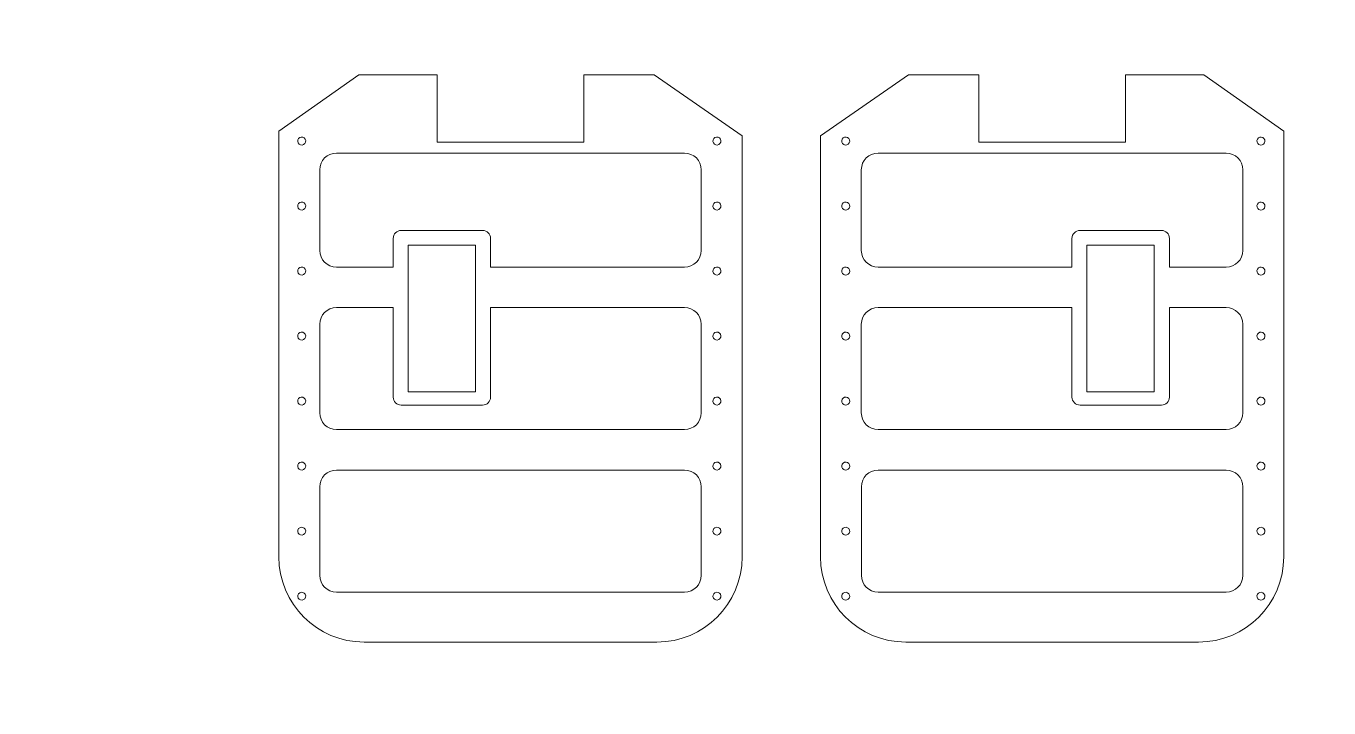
# Model space of a CAD drawing. Header units: centimetres. Extents: x -162 to 162, y -134 to 134.
# Drawn here: x 31.47 to 46.06, y -76.5 to -68.87 of the extents above; entities that cross this region are included whole.
import ezdxf

# ---------------------------------------------------------------- set-up
doc = ezdxf.new("R2010")
doc.units = ezdxf.units.CM
doc.header["$MEASUREMENT"] = 0
doc.layers.add('Capa 1', color=7, linetype='Continuous')
doc.layers.add('GUIDE', color=7, linetype='Continuous')

msp = doc.modelspace()

# ---------------------------------------------------------------- linework, layer by layer
at = {"layer": 'Capa 1', "lineweight": 9}
for points, knots in [([(36.07755, -69.4155), (36.07755, -69.4155), (35.20111, -69.4155), (35.20111, -69.4155), (35.20111, -69.4155), (34.30504, -70.04727), (34.30504, -70.04727), (34.30504, -70.04727), (34.30504, -74.80823), (34.30504, -74.80823), (34.30504, -75.33542), (34.73241, -75.76278), (35.25959, -75.76278), (35.25959, -75.76278), (38.53637, -75.76278), (38.53637, -75.76278), (39.06356, -75.76278), (39.49092, -75.33542), (39.49092, -74.80823), (39.49092, -74.80823), (39.49092, -70.10154), (39.49092, -70.10154), (39.49092, -70.10154), (38.50526, -69.4155), (38.50526, -69.4155), (38.50526, -69.4155), (37.71841, -69.4155), (37.71841, -69.4155), (37.71841, -69.4155), (37.71841, -70.16936), (37.71841, -70.16936), (37.71841, -70.16936), (36.07755, -70.16936), (36.07755, -70.16936), (36.07755, -70.16936), (36.07755, -69.4155), (36.07755, -69.4155)], [0, 0, 0, 0, 0.08333333, 0.08333333, 0.08333333, 0.16666667, 0.16666667, 0.16666667, 0.25, 0.25, 0.25, 0.33333333, 0.33333333, 0.33333333, 0.41666667, 0.41666667, 0.41666667, 0.5, 0.5, 0.5, 0.58333333, 0.58333333, 0.58333333, 0.66666667, 0.66666667, 0.66666667, 0.75, 0.75, 0.75, 0.83333333, 0.83333333, 0.83333333, 0.91666667, 0.91666667, 0.91666667, 1, 1, 1, 1]), ([(43.78178, -70.16936), (43.78178, -70.16936), (42.14092, -70.16936), (42.14092, -70.16936), (42.14092, -70.16936), (42.14092, -69.4155), (42.14092, -69.4155), (42.14092, -69.4155), (41.35407, -69.4155), (41.35407, -69.4155), (41.35407, -69.4155), (40.36841, -70.10154), (40.36841, -70.10154), (40.36841, -70.10154), (40.36841, -74.80823), (40.36841, -74.80823), (40.36841, -75.33542), (40.79577, -75.76278), (41.32296, -75.76278), (41.32296, -75.76278), (44.59974, -75.76278), (44.59974, -75.76278), (45.12692, -75.76278), (45.55429, -75.33542), (45.55429, -74.80823), (45.55429, -74.80823), (45.55429, -70.04727), (45.55429, -70.04727), (45.55429, -70.04727), (44.65822, -69.4155), (44.65822, -69.4155), (44.65822, -69.4155), (43.78178, -69.4155), (43.78178, -69.4155), (43.78178, -69.4155), (43.78178, -70.16936), (43.78178, -70.16936)], [0, 0, 0, 0, 0.08333333, 0.08333333, 0.08333333, 0.16666667, 0.16666667, 0.16666667, 0.25, 0.25, 0.25, 0.33333333, 0.33333333, 0.33333333, 0.41666667, 0.41666667, 0.41666667, 0.5, 0.5, 0.5, 0.58333333, 0.58333333, 0.58333333, 0.66666667, 0.66666667, 0.66666667, 0.75, 0.75, 0.75, 0.83333333, 0.83333333, 0.83333333, 0.91666667, 0.91666667, 0.91666667, 1, 1, 1, 1]), ([(36.50782, -71.32298), (36.50782, -71.32298), (36.50782, -72.96387), (36.50782, -72.96387), (36.50782, -72.96387), (35.75396, -72.96387), (35.75396, -72.96387), (35.75396, -72.96387), (35.75396, -71.32298), (35.75396, -71.32298), (35.75396, -71.32298), (36.50782, -71.32298), (36.50782, -71.32298)], [0, 0, 0, 0, 0.25, 0.25, 0.25, 0.5, 0.5, 0.5, 0.75, 0.75, 0.75, 1, 1, 1, 1]), ([(44.10537, -71.32298), (44.10537, -71.32298), (44.10537, -72.96387), (44.10537, -72.96387), (44.10537, -72.96387), (43.35151, -72.96387), (43.35151, -72.96387), (43.35151, -72.96387), (43.35151, -71.32298), (43.35151, -71.32298), (43.35151, -71.32298), (44.10537, -71.32298), (44.10537, -71.32298)], [0, 0, 0, 0, 0.25, 0.25, 0.25, 0.5, 0.5, 0.5, 0.75, 0.75, 0.75, 1, 1, 1, 1])]:
    msp.add_open_spline(points, degree=3, knots=knots, dxfattribs=at)
at = {"layer": 'Capa 1', "color": 4, "lineweight": 9}
for points, knots in [([(34.55605, -70.11381), (34.5316, -70.11648), (34.51392, -70.1384), (34.51655, -70.16286), (34.51919, -70.18731), (34.54114, -70.20499), (34.56559, -70.20236), (34.59004, -70.19974), (34.60772, -70.17778), (34.60509, -70.15332), (34.60246, -70.12886), (34.5805, -70.11118), (34.55605, -70.11381)], [0, 0, 0, 0, 0.25, 0.25, 0.25, 0.5, 0.5, 0.5, 0.75, 0.75, 0.75, 1, 1, 1, 1]), ([(39.20375, -70.11381), (39.1793, -70.11648), (39.16162, -70.1384), (39.16425, -70.16286), (39.16689, -70.18731), (39.18884, -70.20499), (39.21329, -70.20236), (39.23774, -70.19974), (39.25542, -70.17778), (39.25279, -70.15332), (39.25016, -70.12886), (39.2282, -70.11118), (39.20375, -70.11381)], [0, 0, 0, 0, 0.25, 0.25, 0.25, 0.5, 0.5, 0.5, 0.75, 0.75, 0.75, 1, 1, 1, 1]), ([(40.65558, -70.11381), (40.68003, -70.11648), (40.69771, -70.1384), (40.69508, -70.16286), (40.69244, -70.18731), (40.67049, -70.20499), (40.64604, -70.20236), (40.62159, -70.19974), (40.60391, -70.17778), (40.60654, -70.15332), (40.60917, -70.12886), (40.63113, -70.11118), (40.65558, -70.11381)], [0, 0, 0, 0, 0.25, 0.25, 0.25, 0.5, 0.5, 0.5, 0.75, 0.75, 0.75, 1, 1, 1, 1]), ([(45.30328, -70.11381), (45.32773, -70.11648), (45.34541, -70.1384), (45.34278, -70.16286), (45.34014, -70.18731), (45.31819, -70.20499), (45.29374, -70.20236), (45.26929, -70.19974), (45.25161, -70.17778), (45.25424, -70.15332), (45.25687, -70.12886), (45.27883, -70.11118), (45.30328, -70.11381)], [0, 0, 0, 0, 0.25, 0.25, 0.25, 0.5, 0.5, 0.5, 0.75, 0.75, 0.75, 1, 1, 1, 1]), ([(39.03392, -70.48036), (39.03392, -70.48036), (39.03392, -71.38088), (39.03392, -71.38088), (39.03392, -71.48392), (38.9488, -71.56814), (38.84575, -71.56814), (38.84575, -71.56814), (36.67551, -71.56814), (36.67551, -71.56814), (36.67551, -71.56814), (36.67551, -71.24739), (36.67551, -71.24739), (36.67551, -71.19808), (36.63518, -71.15779), (36.5859, -71.15779), (36.5859, -71.15779), (35.67461, -71.15779), (35.67461, -71.15779), (35.62533, -71.15779), (35.58501, -71.19808), (35.58501, -71.24739), (35.58501, -71.24739), (35.58501, -71.56814), (35.58501, -71.56814), (35.58501, -71.56814), (34.9497, -71.56814), (34.9497, -71.56814), (34.84666, -71.56814), (34.76243, -71.48392), (34.76243, -71.38088), (34.76243, -71.38088), (34.76243, -70.48036), (34.76243, -70.48036), (34.76243, -70.37641), (34.84666, -70.29218), (34.9497, -70.29218), (34.9497, -70.29218), (38.84575, -70.29218), (38.84575, -70.29218), (38.9488, -70.29218), (39.03392, -70.37641), (39.03392, -70.48036)], [0, 0, 0, 0, 0.07142857, 0.07142857, 0.07142857, 0.14285714, 0.14285714, 0.14285714, 0.21428571, 0.21428571, 0.21428571, 0.28571429, 0.28571429, 0.28571429, 0.35714286, 0.35714286, 0.35714286, 0.42857143, 0.42857143, 0.42857143, 0.5, 0.5, 0.5, 0.57142857, 0.57142857, 0.57142857, 0.64285714, 0.64285714, 0.64285714, 0.71428571, 0.71428571, 0.71428571, 0.78571429, 0.78571429, 0.78571429, 0.85714286, 0.85714286, 0.85714286, 0.92857143, 0.92857143, 0.92857143, 1, 1, 1, 1]), ([(40.82541, -70.48036), (40.82541, -70.48036), (40.82541, -71.38088), (40.82541, -71.38088), (40.82541, -71.48392), (40.91053, -71.56814), (41.01358, -71.56814), (41.01358, -71.56814), (43.18383, -71.56814), (43.18383, -71.56814), (43.18383, -71.56814), (43.18383, -71.24739), (43.18383, -71.24739), (43.18383, -71.19808), (43.22415, -71.15779), (43.27343, -71.15779), (43.27343, -71.15779), (44.18472, -71.15779), (44.18472, -71.15779), (44.234, -71.15779), (44.27432, -71.19808), (44.27432, -71.24739), (44.27432, -71.24739), (44.27432, -71.56814), (44.27432, -71.56814), (44.27432, -71.56814), (44.90963, -71.56814), (44.90963, -71.56814), (45.01267, -71.56814), (45.0969, -71.48392), (45.0969, -71.38088), (45.0969, -71.38088), (45.0969, -70.48036), (45.0969, -70.48036), (45.0969, -70.37641), (45.01267, -70.29218), (44.90963, -70.29218), (44.90963, -70.29218), (41.01358, -70.29218), (41.01358, -70.29218), (40.91053, -70.29218), (40.82541, -70.37641), (40.82541, -70.48036)], [0, 0, 0, 0, 0.07142857, 0.07142857, 0.07142857, 0.14285714, 0.14285714, 0.14285714, 0.21428571, 0.21428571, 0.21428571, 0.28571429, 0.28571429, 0.28571429, 0.35714286, 0.35714286, 0.35714286, 0.42857143, 0.42857143, 0.42857143, 0.5, 0.5, 0.5, 0.57142857, 0.57142857, 0.57142857, 0.64285714, 0.64285714, 0.64285714, 0.71428571, 0.71428571, 0.71428571, 0.78571429, 0.78571429, 0.78571429, 0.85714286, 0.85714286, 0.85714286, 0.92857143, 0.92857143, 0.92857143, 1, 1, 1, 1]), ([(34.55605, -70.84114), (34.5316, -70.84381), (34.51392, -70.86573), (34.51655, -70.89018), (34.51919, -70.91464), (34.54114, -70.93232), (34.56559, -70.92969), (34.59004, -70.92707), (34.60772, -70.9051), (34.60509, -70.88065), (34.60246, -70.85619), (34.5805, -70.83851), (34.55605, -70.84114)], [0, 0, 0, 0, 0.25, 0.25, 0.25, 0.5, 0.5, 0.5, 0.75, 0.75, 0.75, 1, 1, 1, 1]), ([(39.20375, -70.84114), (39.1793, -70.84381), (39.16162, -70.86573), (39.16425, -70.89018), (39.16689, -70.91464), (39.18884, -70.93232), (39.21329, -70.92969), (39.23774, -70.92707), (39.25542, -70.9051), (39.25279, -70.88065), (39.25016, -70.85619), (39.2282, -70.83851), (39.20375, -70.84114)], [0, 0, 0, 0, 0.25, 0.25, 0.25, 0.5, 0.5, 0.5, 0.75, 0.75, 0.75, 1, 1, 1, 1]), ([(40.65558, -70.84114), (40.68003, -70.84381), (40.69771, -70.86573), (40.69508, -70.89018), (40.69244, -70.91464), (40.67049, -70.93232), (40.64604, -70.92969), (40.62159, -70.92707), (40.60391, -70.9051), (40.60654, -70.88065), (40.60917, -70.85619), (40.63113, -70.83851), (40.65558, -70.84114)], [0, 0, 0, 0, 0.25, 0.25, 0.25, 0.5, 0.5, 0.5, 0.75, 0.75, 0.75, 1, 1, 1, 1]), ([(45.30328, -70.84114), (45.32773, -70.84381), (45.34541, -70.86573), (45.34278, -70.89018), (45.34014, -70.91464), (45.31819, -70.93232), (45.29374, -70.92969), (45.26929, -70.92707), (45.25161, -70.9051), (45.25424, -70.88065), (45.25687, -70.85619), (45.27883, -70.83851), (45.30328, -70.84114)], [0, 0, 0, 0, 0.25, 0.25, 0.25, 0.5, 0.5, 0.5, 0.75, 0.75, 0.75, 1, 1, 1, 1]), ([(34.55605, -71.56846), (34.5316, -71.57113), (34.51392, -71.59305), (34.51655, -71.61751), (34.51919, -71.64197), (34.54114, -71.65965), (34.56559, -71.65702), (34.59004, -71.65439), (34.60772, -71.63243), (34.60509, -71.60797), (34.60246, -71.58352), (34.5805, -71.56584), (34.55605, -71.56846)], [0, 0, 0, 0, 0.25, 0.25, 0.25, 0.5, 0.5, 0.5, 0.75, 0.75, 0.75, 1, 1, 1, 1]), ([(39.20375, -71.56846), (39.1793, -71.57113), (39.16162, -71.59305), (39.16425, -71.61751), (39.16689, -71.64197), (39.18884, -71.65965), (39.21329, -71.65702), (39.23774, -71.65439), (39.25542, -71.63243), (39.25279, -71.60797), (39.25016, -71.58352), (39.2282, -71.56584), (39.20375, -71.56846)], [0, 0, 0, 0, 0.25, 0.25, 0.25, 0.5, 0.5, 0.5, 0.75, 0.75, 0.75, 1, 1, 1, 1]), ([(40.65558, -71.56846), (40.68003, -71.57113), (40.69771, -71.59305), (40.69508, -71.61751), (40.69244, -71.64197), (40.67049, -71.65965), (40.64604, -71.65702), (40.62159, -71.65439), (40.60391, -71.63243), (40.60654, -71.60797), (40.60917, -71.58352), (40.63113, -71.56584), (40.65558, -71.56846)], [0, 0, 0, 0, 0.25, 0.25, 0.25, 0.5, 0.5, 0.5, 0.75, 0.75, 0.75, 1, 1, 1, 1]), ([(45.30328, -71.56846), (45.32773, -71.57113), (45.34541, -71.59305), (45.34278, -71.61751), (45.34014, -71.64197), (45.31819, -71.65965), (45.29374, -71.65702), (45.26929, -71.65439), (45.25161, -71.63243), (45.25424, -71.60797), (45.25687, -71.58352), (45.27883, -71.56584), (45.30328, -71.56846)], [0, 0, 0, 0, 0.25, 0.25, 0.25, 0.5, 0.5, 0.5, 0.75, 0.75, 0.75, 1, 1, 1, 1]), ([(39.03392, -72.20794), (39.03392, -72.20794), (39.03392, -73.19811), (39.03392, -73.19811), (39.03392, -73.30114), (38.9488, -73.38624), (38.84575, -73.38624), (38.84575, -73.38624), (34.9497, -73.38624), (34.9497, -73.38624), (34.84666, -73.38624), (34.76243, -73.30114), (34.76243, -73.19811), (34.76243, -73.19811), (34.76243, -72.20794), (34.76243, -72.20794), (34.76243, -72.1049), (34.84666, -72.02068), (34.9497, -72.02068), (34.9497, -72.02068), (35.58501, -72.02068), (35.58501, -72.02068), (35.58501, -72.02068), (35.58501, -73.02248), (35.58501, -73.02248), (35.58501, -73.07175), (35.62533, -73.11209), (35.67461, -73.11209), (35.67461, -73.11209), (36.5859, -73.11209), (36.5859, -73.11209), (36.63518, -73.11209), (36.67551, -73.07175), (36.67551, -73.02248), (36.67551, -73.02248), (36.67551, -72.02068), (36.67551, -72.02068), (36.67551, -72.02068), (38.84575, -72.02068), (38.84575, -72.02068), (38.9488, -72.02068), (39.03392, -72.1049), (39.03392, -72.20794)], [0, 0, 0, 0, 0.07142857, 0.07142857, 0.07142857, 0.14285714, 0.14285714, 0.14285714, 0.21428571, 0.21428571, 0.21428571, 0.28571429, 0.28571429, 0.28571429, 0.35714286, 0.35714286, 0.35714286, 0.42857143, 0.42857143, 0.42857143, 0.5, 0.5, 0.5, 0.57142857, 0.57142857, 0.57142857, 0.64285714, 0.64285714, 0.64285714, 0.71428571, 0.71428571, 0.71428571, 0.78571429, 0.78571429, 0.78571429, 0.85714286, 0.85714286, 0.85714286, 0.92857143, 0.92857143, 0.92857143, 1, 1, 1, 1]), ([(40.82541, -72.20794), (40.82541, -72.20794), (40.82541, -73.19811), (40.82541, -73.19811), (40.82541, -73.30114), (40.91053, -73.38624), (41.01358, -73.38624), (41.01358, -73.38624), (44.90963, -73.38624), (44.90963, -73.38624), (45.01267, -73.38624), (45.0969, -73.30114), (45.0969, -73.19811), (45.0969, -73.19811), (45.0969, -72.20794), (45.0969, -72.20794), (45.0969, -72.1049), (45.01267, -72.02068), (44.90963, -72.02068), (44.90963, -72.02068), (44.27432, -72.02068), (44.27432, -72.02068), (44.27432, -72.02068), (44.27432, -73.02248), (44.27432, -73.02248), (44.27432, -73.07175), (44.234, -73.11209), (44.18472, -73.11209), (44.18472, -73.11209), (43.27343, -73.11209), (43.27343, -73.11209), (43.22415, -73.11209), (43.18383, -73.07175), (43.18383, -73.02248), (43.18383, -73.02248), (43.18383, -72.02068), (43.18383, -72.02068), (43.18383, -72.02068), (41.01358, -72.02068), (41.01358, -72.02068), (40.91053, -72.02068), (40.82541, -72.1049), (40.82541, -72.20794)], [0, 0, 0, 0, 0.07142857, 0.07142857, 0.07142857, 0.14285714, 0.14285714, 0.14285714, 0.21428571, 0.21428571, 0.21428571, 0.28571429, 0.28571429, 0.28571429, 0.35714286, 0.35714286, 0.35714286, 0.42857143, 0.42857143, 0.42857143, 0.5, 0.5, 0.5, 0.57142857, 0.57142857, 0.57142857, 0.64285714, 0.64285714, 0.64285714, 0.71428571, 0.71428571, 0.71428571, 0.78571429, 0.78571429, 0.78571429, 0.85714286, 0.85714286, 0.85714286, 0.92857143, 0.92857143, 0.92857143, 1, 1, 1, 1]), ([(34.55605, -72.29579), (34.5316, -72.29846), (34.51392, -72.32038), (34.51655, -72.34484), (34.51919, -72.3693), (34.54114, -72.38697), (34.56559, -72.38435), (34.59004, -72.38172), (34.60772, -72.35976), (34.60509, -72.3353), (34.60246, -72.31084), (34.5805, -72.29317), (34.55605, -72.29579)], [0, 0, 0, 0, 0.25, 0.25, 0.25, 0.5, 0.5, 0.5, 0.75, 0.75, 0.75, 1, 1, 1, 1]), ([(39.20375, -72.29579), (39.1793, -72.29846), (39.16162, -72.32038), (39.16425, -72.34484), (39.16689, -72.3693), (39.18884, -72.38697), (39.21329, -72.38435), (39.23774, -72.38172), (39.25542, -72.35976), (39.25279, -72.3353), (39.25016, -72.31084), (39.2282, -72.29317), (39.20375, -72.29579)], [0, 0, 0, 0, 0.25, 0.25, 0.25, 0.5, 0.5, 0.5, 0.75, 0.75, 0.75, 1, 1, 1, 1]), ([(40.65558, -72.29579), (40.68003, -72.29846), (40.69771, -72.32038), (40.69508, -72.34484), (40.69244, -72.3693), (40.67049, -72.38697), (40.64604, -72.38435), (40.62159, -72.38172), (40.60391, -72.35976), (40.60654, -72.3353), (40.60917, -72.31084), (40.63113, -72.29317), (40.65558, -72.29579)], [0, 0, 0, 0, 0.25, 0.25, 0.25, 0.5, 0.5, 0.5, 0.75, 0.75, 0.75, 1, 1, 1, 1]), ([(45.30328, -72.29579), (45.32773, -72.29846), (45.34541, -72.32038), (45.34278, -72.34484), (45.34014, -72.3693), (45.31819, -72.38697), (45.29374, -72.38435), (45.26929, -72.38172), (45.25161, -72.35976), (45.25424, -72.3353), (45.25687, -72.31084), (45.27883, -72.29317), (45.30328, -72.29579)], [0, 0, 0, 0, 0.25, 0.25, 0.25, 0.5, 0.5, 0.5, 0.75, 0.75, 0.75, 1, 1, 1, 1]), ([(34.55605, -73.02312), (34.5316, -73.02579), (34.51392, -73.04771), (34.51655, -73.07217), (34.51919, -73.09662), (34.54114, -73.1143), (34.56559, -73.11168), (34.59004, -73.10905), (34.60772, -73.08709), (34.60509, -73.06263), (34.60246, -73.03817), (34.5805, -73.02049), (34.55605, -73.02312)], [0, 0, 0, 0, 0.25, 0.25, 0.25, 0.5, 0.5, 0.5, 0.75, 0.75, 0.75, 1, 1, 1, 1]), ([(39.20375, -73.02312), (39.1793, -73.02579), (39.16162, -73.04771), (39.16425, -73.07217), (39.16689, -73.09662), (39.18884, -73.1143), (39.21329, -73.11168), (39.23774, -73.10905), (39.25542, -73.08709), (39.25279, -73.06263), (39.25016, -73.03817), (39.2282, -73.02049), (39.20375, -73.02312)], [0, 0, 0, 0, 0.25, 0.25, 0.25, 0.5, 0.5, 0.5, 0.75, 0.75, 0.75, 1, 1, 1, 1]), ([(40.65558, -73.02312), (40.68003, -73.02579), (40.69771, -73.04771), (40.69508, -73.07217), (40.69244, -73.09662), (40.67049, -73.1143), (40.64604, -73.11168), (40.62159, -73.10905), (40.60391, -73.08709), (40.60654, -73.06263), (40.60917, -73.03817), (40.63113, -73.02049), (40.65558, -73.02312)], [0, 0, 0, 0, 0.25, 0.25, 0.25, 0.5, 0.5, 0.5, 0.75, 0.75, 0.75, 1, 1, 1, 1]), ([(45.30328, -73.02312), (45.32773, -73.02579), (45.34541, -73.04771), (45.34278, -73.07217), (45.34014, -73.09662), (45.31819, -73.1143), (45.29374, -73.11168), (45.26929, -73.10905), (45.25161, -73.08709), (45.25424, -73.06263), (45.25687, -73.03817), (45.27883, -73.02049), (45.30328, -73.02312)], [0, 0, 0, 0, 0.25, 0.25, 0.25, 0.5, 0.5, 0.5, 0.75, 0.75, 0.75, 1, 1, 1, 1]), ([(34.55605, -73.75045), (34.5316, -73.75312), (34.51392, -73.77504), (34.51655, -73.79949), (34.51919, -73.82395), (34.54114, -73.84163), (34.56559, -73.839), (34.59004, -73.83638), (34.60772, -73.81441), (34.60509, -73.78996), (34.60246, -73.7655), (34.5805, -73.74782), (34.55605, -73.75045)], [0, 0, 0, 0, 0.25, 0.25, 0.25, 0.5, 0.5, 0.5, 0.75, 0.75, 0.75, 1, 1, 1, 1]), ([(39.20375, -73.75045), (39.1793, -73.75312), (39.16162, -73.77504), (39.16425, -73.79949), (39.16689, -73.82395), (39.18884, -73.84163), (39.21329, -73.839), (39.23774, -73.83638), (39.25542, -73.81441), (39.25279, -73.78996), (39.25016, -73.7655), (39.2282, -73.74782), (39.20375, -73.75045)], [0, 0, 0, 0, 0.25, 0.25, 0.25, 0.5, 0.5, 0.5, 0.75, 0.75, 0.75, 1, 1, 1, 1]), ([(40.65558, -73.75045), (40.68003, -73.75312), (40.69771, -73.77504), (40.69508, -73.79949), (40.69244, -73.82395), (40.67049, -73.84163), (40.64604, -73.839), (40.62159, -73.83638), (40.60391, -73.81441), (40.60654, -73.78996), (40.60917, -73.7655), (40.63113, -73.74782), (40.65558, -73.75045)], [0, 0, 0, 0, 0.25, 0.25, 0.25, 0.5, 0.5, 0.5, 0.75, 0.75, 0.75, 1, 1, 1, 1]), ([(45.30328, -73.75045), (45.32773, -73.75312), (45.34541, -73.77504), (45.34278, -73.79949), (45.34014, -73.82395), (45.31819, -73.84163), (45.29374, -73.839), (45.26929, -73.83638), (45.25161, -73.81441), (45.25424, -73.78996), (45.25687, -73.7655), (45.27883, -73.74782), (45.30328, -73.75045)], [0, 0, 0, 0, 0.25, 0.25, 0.25, 0.5, 0.5, 0.5, 0.75, 0.75, 0.75, 1, 1, 1, 1]), ([(38.84596, -75.20369), (38.84596, -75.20369), (34.95001, -75.20369), (34.95001, -75.20369), (34.84677, -75.20369), (34.7623, -75.11922), (34.7623, -75.01599), (34.7623, -75.01599), (34.7623, -74.02581), (34.7623, -74.02581), (34.7623, -73.92257), (34.84677, -73.83811), (34.95001, -73.83811), (34.95001, -73.83811), (38.84596, -73.83811), (38.84596, -73.83811), (38.9492, -73.83811), (39.03367, -73.92257), (39.03367, -74.02581), (39.03367, -74.02581), (39.03367, -75.01599), (39.03367, -75.01599), (39.03367, -75.11922), (38.9492, -75.20369), (38.84596, -75.20369)], [0, 0, 0, 0, 0.125, 0.125, 0.125, 0.25, 0.25, 0.25, 0.375, 0.375, 0.375, 0.5, 0.5, 0.5, 0.625, 0.625, 0.625, 0.75, 0.75, 0.75, 0.875, 0.875, 0.875, 1, 1, 1, 1]), ([(41.01337, -75.20369), (41.01337, -75.20369), (44.90933, -75.20369), (44.90933, -75.20369), (45.01256, -75.20369), (45.09703, -75.11922), (45.09703, -75.01599), (45.09703, -75.01599), (45.09703, -74.02581), (45.09703, -74.02581), (45.09703, -73.92257), (45.01256, -73.83811), (44.90933, -73.83811), (44.90933, -73.83811), (41.01337, -73.83811), (41.01337, -73.83811), (40.91013, -73.83811), (40.82566, -73.92257), (40.82566, -74.02581), (40.82566, -74.02581), (40.82566, -75.01599), (40.82566, -75.01599), (40.82566, -75.11922), (40.91013, -75.20369), (41.01337, -75.20369)], [0, 0, 0, 0, 0.125, 0.125, 0.125, 0.25, 0.25, 0.25, 0.375, 0.375, 0.375, 0.5, 0.5, 0.5, 0.625, 0.625, 0.625, 0.75, 0.75, 0.75, 0.875, 0.875, 0.875, 1, 1, 1, 1]), ([(34.55605, -74.47778), (34.5316, -74.48044), (34.51392, -74.50236), (34.51655, -74.52682), (34.51919, -74.55128), (34.54114, -74.56896), (34.56559, -74.56633), (34.59004, -74.56371), (34.60772, -74.54174), (34.60509, -74.51728), (34.60246, -74.49283), (34.5805, -74.47515), (34.55605, -74.47778)], [0, 0, 0, 0, 0.25, 0.25, 0.25, 0.5, 0.5, 0.5, 0.75, 0.75, 0.75, 1, 1, 1, 1]), ([(39.20375, -74.47778), (39.1793, -74.48044), (39.16162, -74.50236), (39.16425, -74.52682), (39.16689, -74.55128), (39.18884, -74.56896), (39.21329, -74.56633), (39.23774, -74.56371), (39.25542, -74.54174), (39.25279, -74.51728), (39.25016, -74.49283), (39.2282, -74.47515), (39.20375, -74.47778)], [0, 0, 0, 0, 0.25, 0.25, 0.25, 0.5, 0.5, 0.5, 0.75, 0.75, 0.75, 1, 1, 1, 1]), ([(40.65558, -74.47778), (40.68003, -74.48044), (40.69771, -74.50236), (40.69508, -74.52682), (40.69244, -74.55128), (40.67049, -74.56896), (40.64604, -74.56633), (40.62159, -74.56371), (40.60391, -74.54174), (40.60654, -74.51728), (40.60917, -74.49283), (40.63113, -74.47515), (40.65558, -74.47778)], [0, 0, 0, 0, 0.25, 0.25, 0.25, 0.5, 0.5, 0.5, 0.75, 0.75, 0.75, 1, 1, 1, 1]), ([(45.30328, -74.47778), (45.32773, -74.48044), (45.34541, -74.50236), (45.34278, -74.52682), (45.34014, -74.55128), (45.31819, -74.56896), (45.29374, -74.56633), (45.26929, -74.56371), (45.25161, -74.54174), (45.25424, -74.51728), (45.25687, -74.49283), (45.27883, -74.47515), (45.30328, -74.47778)], [0, 0, 0, 0, 0.25, 0.25, 0.25, 0.5, 0.5, 0.5, 0.75, 0.75, 0.75, 1, 1, 1, 1]), ([(34.55605, -75.2051), (34.5316, -75.20777), (34.51392, -75.22969), (34.51655, -75.25415), (34.51919, -75.27861), (34.54114, -75.29628), (34.56559, -75.29366), (34.59004, -75.29103), (34.60772, -75.26907), (34.60509, -75.24461), (34.60246, -75.22015), (34.5805, -75.20248), (34.55605, -75.2051)], [0, 0, 0, 0, 0.25, 0.25, 0.25, 0.5, 0.5, 0.5, 0.75, 0.75, 0.75, 1, 1, 1, 1]), ([(39.20375, -75.2051), (39.1793, -75.20777), (39.16162, -75.22969), (39.16425, -75.25415), (39.16689, -75.27861), (39.18884, -75.29628), (39.21329, -75.29366), (39.23774, -75.29103), (39.25542, -75.26907), (39.25279, -75.24461), (39.25016, -75.22015), (39.2282, -75.20248), (39.20375, -75.2051)], [0, 0, 0, 0, 0.25, 0.25, 0.25, 0.5, 0.5, 0.5, 0.75, 0.75, 0.75, 1, 1, 1, 1]), ([(40.65558, -75.2051), (40.68003, -75.20777), (40.69771, -75.22969), (40.69508, -75.25415), (40.69244, -75.27861), (40.67049, -75.29628), (40.64604, -75.29366), (40.62159, -75.29103), (40.60391, -75.26907), (40.60654, -75.24461), (40.60917, -75.22015), (40.63113, -75.20248), (40.65558, -75.2051)], [0, 0, 0, 0, 0.25, 0.25, 0.25, 0.5, 0.5, 0.5, 0.75, 0.75, 0.75, 1, 1, 1, 1]), ([(45.30328, -75.2051), (45.32773, -75.20777), (45.34541, -75.22969), (45.34278, -75.25415), (45.34014, -75.27861), (45.31819, -75.29628), (45.29374, -75.29366), (45.26929, -75.29103), (45.25161, -75.26907), (45.25424, -75.24461), (45.25687, -75.22015), (45.27883, -75.20248), (45.30328, -75.2051)], [0, 0, 0, 0, 0.25, 0.25, 0.25, 0.5, 0.5, 0.5, 0.75, 0.75, 0.75, 1, 1, 1, 1])]:
    msp.add_open_spline(points, degree=3, knots=knots, dxfattribs=at)
at = {"layer": 'GUIDE', "lineweight": 9}
for points in [[(154.95614, -133.81955), (154.95614, -133.81955), (-18.51418, -133.81955), (-18.51418, -133.81955), (-18.51418, -133.81955), (-18.51418, 9.29968), (-18.51418, 9.29968), (-18.51418, 9.29968), (154.95614, 9.29968), (154.95614, 9.29968), (154.95614, 9.29968), (154.95614, -133.81955), (154.95614, -133.81955)], [(-18.43797, -133.74342), (-18.43797, -133.74342), (154.87992, -133.74342), (154.87992, -133.74342), (154.87992, -133.74342), (154.87992, 9.22355), (154.87992, 9.22355), (154.87992, 9.22355), (-18.43797, 9.22355), (-18.43797, 9.22355), (-18.43797, 9.22355), (-18.43797, -133.74342), (-18.43797, -133.74342)]]:
    msp.add_open_spline(points, degree=3, knots=[0, 0, 0, 0, 0.25, 0.25, 0.25, 0.5, 0.5, 0.5, 0.75, 0.75, 0.75, 1, 1, 1, 1], dxfattribs=at)

doc.saveas('drawing.dxf')
